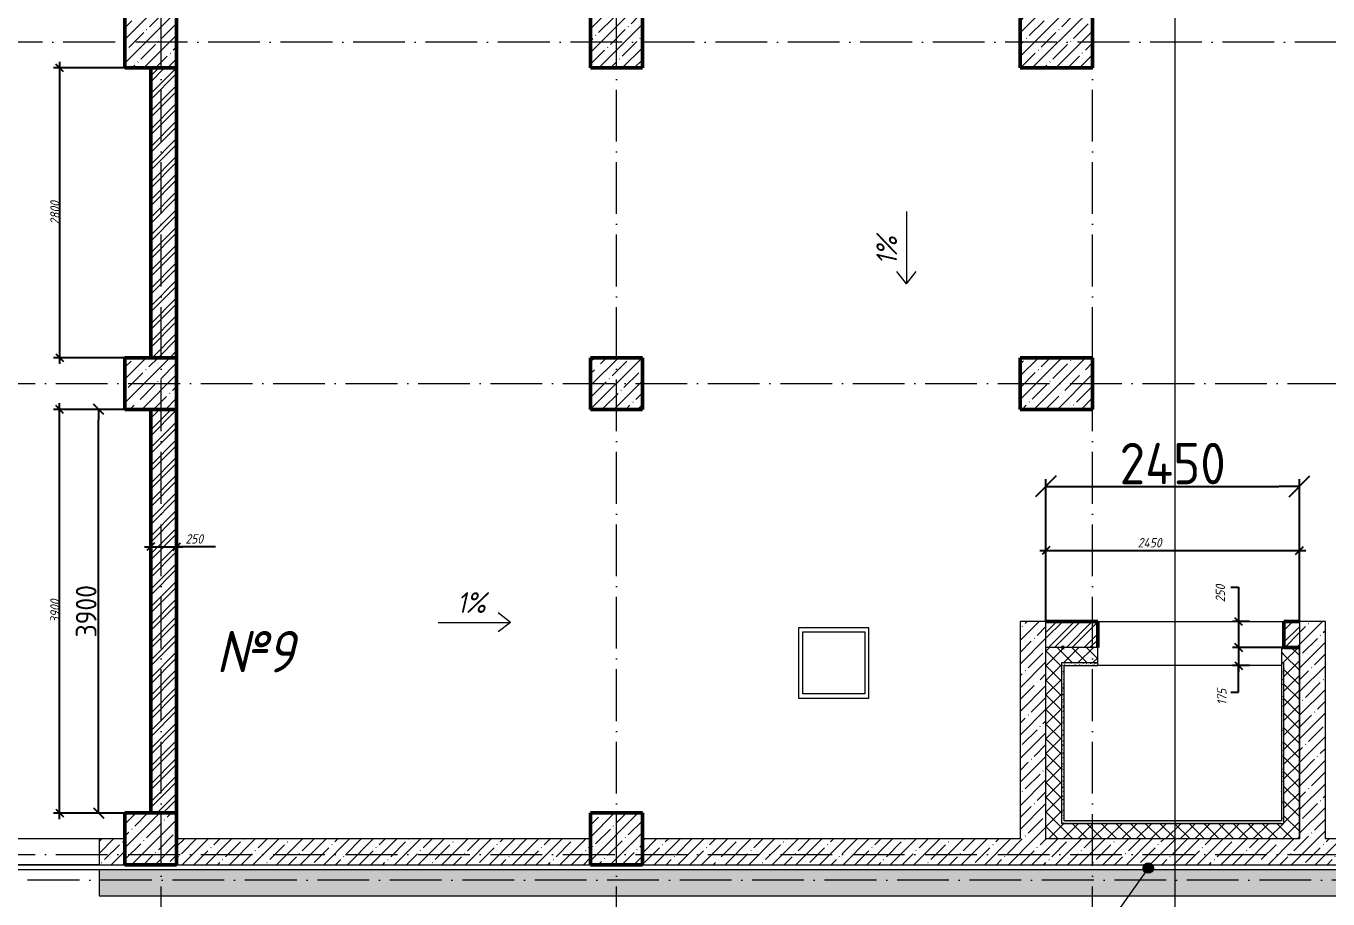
# Model space of a CAD drawing. Header units: millimetres. Extents: x -606178 to 312196, y -19338 to 632709.
# Drawn here: x -595922 to -583342, y 460994 to 469430 of the extents above; entities that cross this region are included whole.
import ezdxf

# ---------------------------------------------------------------- set-up
doc = ezdxf.new("R2010")
doc.units = ezdxf.units.MM
doc.linetypes.add('50_200_ШТРИХ_1Т_ш5_п1_п1_', pattern=[700, 500, -100, 0, -100])
for name, color, linetype, lineweight in [('A-____-____-DIMS', 7, 'Continuous', 9), ('A-DOOR-____-OTLN', 7, 'Continuous', 9), ('A-FLOR-____-OTLN', 7, 'Continuous', 9), ('A-WALL-____-MCUT-1', 7, 'Continuous', 9), ('A-WALL-____-MCUT-2', 7, 'Continuous', 50), ('A-WALL-____-MCUT-3', 7, 'Continuous', 9), ('A-WALL-____-OTLN', 7, 'Continuous', 9), ('A-WALL-____-PATT-1', 7, 'Continuous', 9), ('A-WALL-FNSH-MCUT-1', 7, 'Continuous', 9), ('G-____-____-DIMS', 7, 'Continuous', 9), ('G-____-____-TEXT', 7, 'Continuous', 9), ('S-COLS-____-MCUT', 7, 'Continuous', 50), ('S-COLS-____-OTLN', 7, 'Continuous', 9), ('S-GRID-____-OTLN-1', 7, '50_200_ШТРИХ_1Т_ш5_п1_п1_', 9)]:
    doc.layers.add(name, color=color, linetype=linetype, lineweight=lineweight)
for name, color, linetype, lineweight, true_color in [('A-DOOR-____-OTLN-1', 7, 'Continuous', 9, 0xffffff), ('A-WALL-____-OTLN-1', 7, 'Continuous', 9, 0x800000), ('A-WALL-____-PATT-2', 7, 'Continuous', 9, 0x787878), ('A-WALL-____-PATT-3', 9, 'Continuous', 9, 0x808080), ('G-____-____-SYMB-1', 9, 'Continuous', 9, 0x808080)]:
    doc.layers.add(name, color=color, linetype=linetype, lineweight=lineweight, true_color=true_color)
doc.styles.add('ISOCPEUR_I', font='isocpeui.ttf', dxfattribs={"width": 0.9, "height": 2.5})
doc.styles.add('ISOCPEUR_I_5', font='isocpeui.ttf', dxfattribs={"width": 0.85, "height": 2.1})
doc.styles.add('ISOCPEUR_I_7', font='isocpeui.ttf', dxfattribs={"width": 0.9, "height": 90})
doc.styles.add('СПДС', font='isocpeur.ttf', dxfattribs={"width": 0.9})
doc.dimstyles.new('ISO-1_8_0_9К_СРЕДНИЙ_Кладочные', dxfattribs={"dimscale": 304.8, "dimtxt": 89.638306, "dimasz": 0.246063, "dimexe": 0.19685, "dimexo": 0, "dimgap": 0, "dimtad": 1, "dimdec": 3, "dimrnd": 0.001, "dimdsep": 46, "dimtxsty": 'ISOCPEUR_I_7', "dimblk1": 'OBLIQUE', "dimblk2": 'OBLIQUE', "dimsah": 1, "dimcen": 0.09, "dimdle": 0.19685, "dimazin": 0, "dimtfac": 1, "dimtdec": 4, "dimtix": 1, "dimtmove": 2, "dimatfit": 3, "dimfxl": 1, "dimtvp": 1, "dimtolj": 1, "dimtzin": 0, "dimarcsym": 2})
doc.dimstyles.new('ISO-1_8_0_9К_СРЕДНИЙ_Кладочные_1', dxfattribs={"dimscale": 304.8, "dimtxt": 89.638306, "dimasz": 0.246063, "dimexe": 0.19685, "dimexo": 0, "dimgap": 0, "dimtad": 1, "dimdec": 3, "dimrnd": 0.001, "dimdsep": 46, "dimtxsty": 'ISOCPEUR_I_7', "dimblk1": 'OBLIQUE', "dimblk2": 'OBLIQUE', "dimsah": 1, "dimcen": 0.09, "dimdle": 0.19685, "dimazin": 0, "dimtfac": 1, "dimtdec": 4, "dimtix": 1, "dimtmove": 0, "dimatfit": 3, "dimfxl": 1, "dimtvp": 1, "dimtolj": 1, "dimtzin": 0, "dimarcsym": 2})
doc.dimstyles.new('ISO-1_8_0_9К_СРЕДНИЙ_Кладочные_2', dxfattribs={"dimscale": 304.8, "dimtxt": 89.638306, "dimasz": 0.246063, "dimexe": 0.19685, "dimexo": 0, "dimgap": 0, "dimtad": 1, "dimdec": 3, "dimrnd": 0.001, "dimdsep": 46, "dimtxsty": 'ISOCPEUR_I_7', "dimblk1": 'OBLIQUE', "dimblk2": 'OBLIQUE', "dimsah": 1, "dimcen": 0.09, "dimdle": 0.19685, "dimazin": 0, "dimtfac": 1, "dimtdec": 4, "dimtix": 1, "dimtmove": 1, "dimatfit": 3, "dimfxl": 1, "dimtvp": 1, "dimtolj": 1, "dimtzin": 0, "dimarcsym": 2})
doc.dimstyles.new('Размера А3', dxfattribs={"dimtxt": 200, "dimasz": 100, "dimexe": 70, "dimexo": 100, "dimgap": 20, "dimtad": 1, "dimdec": 0, "dimrnd": 10, "dimzin": 0, "dimdsep": 46, "dimtxsty": 'СПДС', "dimblk": 'ARROWHEAD_6', "dimcen": 1, "dimclrd": 256, "dimclre": 256, "dimclrt": 256, "dimazin": 0, "dimtfac": 1, "dimtdec": 0, "dimtmove": 2, "dimatfit": 3, "dimfxl": 1, "dimtolj": 1, "dimtzin": 0, "dimarcsym": 0})
pattern_1 = [(45, (-600067.05, 451794.26), (-114.04925, 114.04925), []), (45, (-599953, 451794.26), (-114.04925, 114.04925), [201.612, -40.322, 3.353, -36.97])]
pattern_2 = [(45, (-600067.05, 451794.26), (-70.7107, 70.7107), []), (135, (-600067.05, 451794.26), (-70.7107, -70.7107), [])]
pattern_3 = [(45, (-600067.05, 451794.26), (-85.5366, 85.5366), []), (45, (-600010.02, 451794.26), (-85.5366, 85.5366), [])]
pattern_4 = [(0, (-600067.047, 451794.26), (81.28, 20.32), [3.353, -57.607, 3.353, -57.607, -325.12]), (0, (-600067.047, 451794.26), (81.28, 20.32), [-121.92, 3.353, -118.567, 3.353, -57.607, -142.24]), (0, (-600067.047, 451794.26), (81.28, 20.32), [-304.8, 3.353, -37.287, 3.353, -98.247]), (120, (-600036.567, 451804.42), (-58.237636, 60.230545), [3.353, -57.607, 3.353, -57.607, -325.12]), (120, (-600036.567, 451804.42), (-58.237636, 60.230545), [-121.92, 3.353, -118.567, 3.353, -57.607, -142.24]), (120, (-600036.567, 451804.42), (-58.237636, 60.230545), [-304.8, 3.353, -37.287, 3.353, -98.247]), (240, (-600026.407, 451845.06), (-23.042364, -80.550545), [3.353, -57.607, 3.353, -57.607, -325.12]), (240, (-600026.407, 451845.06), (-23.042364, -80.550545), [-121.92, 3.353, -118.567, 3.353, -57.607, -142.24]), (240, (-600026.407, 451845.06), (-23.042364, -80.550545), [-304.8, 3.353, -37.287, 3.353, -98.247])]

# ---------------------------------------------------------------- blocks, each defined once
blk = doc.blocks.new('BSC_Колонна _Прямоугольная - 500х500-V49-АР1_Кладочный план подвала в осях 1-64_А-ГГ')
at = {"layer": 'S-COLS-____-OTLN'}
h = blk.add_hatch(dxfattribs=at)
h.set_pattern_fill('FP_60', color=256, style=0, pattern_type=2)
h.set_pattern_definition([(45, (-5350, -9781.04), (-114.0493, 114.0493), []), (45, (-5235.95, -9781.04), (-114.0493, 114.0493), [201.613, -40.323, 3.353, -36.97])])
h.paths.add_polyline_path([(-250, -250), (250, -250), (250, 250), (-250, 250)], flags=0)
at = {"layer": 'S-COLS-____-MCUT'}
for p, q in [((250, 250), (-250, 250)), ((-250, 250), (-250, -250)), ((250, -250), (250, 250)), ((-250, -250), (250, -250))]:
    blk.add_line(p, q, dxfattribs=at)
blk = doc.blocks.new('BSC_Колонна _Прямоугольная - 500х500-V53-АР1_Кладочный план подвала в осях 1-64_А-ГГ')
at = {"layer": 'S-COLS-____-OTLN'}
h = blk.add_hatch(dxfattribs=at)
h.set_pattern_fill('FP_64', color=256, style=0, pattern_type=2)
h.set_pattern_definition([(45, (-5350, -17481.04), (-114.0493, 114.0493), []), (45, (-5235.95, -17481.04), (-114.0493, 114.0493), [201.613, -40.323, 3.353, -36.97])])
h.paths.add_polyline_path([(-250, -250), (250, -250), (250, 250), (-250, 250)], flags=0)
at = {"layer": 'S-COLS-____-MCUT'}
for p, q in [((250, 250), (-250, 250)), ((-250, 250), (-250, -250)), ((250, -250), (250, 250)), ((-250, -250), (250, -250))]:
    blk.add_line(p, q, dxfattribs=at)
blk = doc.blocks.new('BSC_Колонна _Прямоугольная - 500х500-V111-АР1_Кладочный план подвала в осях 1-64_А-ГГ')
at = {"layer": 'S-COLS-____-OTLN'}
h = blk.add_hatch(dxfattribs=at)
h.set_pattern_fill('FP_123', color=256, style=0, pattern_type=2)
h.set_pattern_definition([(45, (-9850, -9781.04), (-114.0493, 114.0493), []), (45, (-9735.95, -9781.04), (-114.0493, 114.0493), [201.613, -40.323, 3.353, -36.97])])
h.paths.add_polyline_path([(-250, -250), (250, -250), (250, 250), (-250, 250)], flags=0)
at = {"layer": 'S-COLS-____-MCUT'}
for p, q in [((250, 250), (-250, 250)), ((-250, 250), (-250, -250)), ((250, -250), (250, 250)), ((-250, -250), (250, -250))]:
    blk.add_line(p, q, dxfattribs=at)
blk = doc.blocks.new('BSC_Колонна _Прямоугольная - 500х500-V114-АР1_Кладочный план подвала в осях 1-64_А-ГГ')
at = {"layer": 'S-COLS-____-OTLN'}
h = blk.add_hatch(dxfattribs=at)
h.set_pattern_fill('FP_129', color=256, style=0, pattern_type=2)
h.set_pattern_definition([(45, (-9850, -17481.04), (-114.0493, 114.0493), []), (45, (-9735.95, -17481.04), (-114.0493, 114.0493), [201.613, -40.323, 3.353, -36.97])])
h.paths.add_polyline_path([(-250, -250), (250, -250), (250, 250), (-250, 250)], flags=0)
at = {"layer": 'S-COLS-____-MCUT'}
for p, q in [((250, 250), (-250, 250)), ((-250, 250), (-250, -250)), ((250, -250), (250, 250)), ((-250, -250), (250, -250))]:
    blk.add_line(p, q, dxfattribs=at)
blk = doc.blocks.new('BSC_Колонна _Прямоугольная - 500х700-V119-АР1_Кладочный план подвала в осях 1-64_А-ГГ')
at = {"layer": 'S-COLS-____-OTLN'}
h = blk.add_hatch(dxfattribs=at)
h.set_pattern_fill('FP_134', color=256, style=0, pattern_type=2)
h.set_pattern_definition([(315, (-17481.04, 14100), (114.0493, 114.0493), []), (315, (-17481.04, 13985.95), (114.0493, 114.0493), [201.612, -40.322, 3.353, -36.97])])
h.paths.add_polyline_path([(-250, 350), (-250, -350), (250, -350), (250, 350)], flags=0)
at = {"layer": 'S-COLS-____-MCUT'}
for p, q in [((250, 350), (-250, 350)), ((-250, 350), (-250, -350)), ((250, -350), (250, 350)), ((-250, -350), (250, -350))]:
    blk.add_line(p, q, dxfattribs=at)
blk = doc.blocks.new('BSC_Колонна _Прямоугольная - 500х700-V143-АР1_Кладочный план подвала в осях 1-64_А-ГГ')
at = {"layer": 'S-COLS-____-OTLN'}
h = blk.add_hatch(dxfattribs=at)
h.set_pattern_fill('FP_159', color=256, style=0, pattern_type=2)
h.set_pattern_definition([(315, (-14181.04, 14100), (114.0493, 114.0493), []), (315, (-14181.04, 13985.95), (114.0493, 114.0493), [201.612, -40.322, 3.353, -36.97])])
h.paths.add_polyline_path([(-250, 350), (-250, -350), (250, -350), (250, 350)], flags=0)
at = {"layer": 'S-COLS-____-MCUT'}
for p, q in [((250, 350), (-250, 350)), ((-250, 350), (-250, -350)), ((250, -350), (250, 350)), ((-250, -350), (250, -350))]:
    blk.add_line(p, q, dxfattribs=at)
blk = doc.blocks.new('Проем_Дверь_Прямоугольный - 1500х2200h_проемы без заполнения-26839827-АР1_Кладочный план подвала в осях 1-64_А-ГГ')
at = {"layer": 'A-DOOR-____-OTLN-1'}
for p, q in [((750, 125), (-750, 125)), ((750, -125), (-750, -125))]:
    blk.add_line(p, q, dxfattribs=at)
blk = doc.blocks.new('_Oblique')
at = {"color": 0, "linetype": 'ByBlock', "lineweight": -2}
blk.add_line((-0.5, -0.5), (0.5, 0.5), dxfattribs=at)
blk = doc.blocks.new('*D4073')
at = {"layer": 'A-____-____-DIMS', "color": 0, "lineweight": -2, "transparency": 16777216}
for p, q in [((-594717, 469025), (-595658, 469025)), ((-595598, 469085), (-595598, 466165)), ((-594717, 466225), (-595658, 466225))]:
    blk.add_line(p, q, dxfattribs=at)
at = {"layer": 'Defpoints', "color": 0, "transparency": 16777216}
for p in [(-594717, 469025), (-595598, 466225), (-594717, 466225)]:
    blk.add_point(p, dxfattribs=at)
at = {"layer": 'A-____-____-DIMS', "color": 0, "lineweight": -2, "transparency": 16777216, "xscale": 75, "yscale": 75, "zscale": 75}
for p, rotation in [((-595598, 469025), 90), ((-595598, 466225), 270)]:
    blk.add_blockref('_Oblique', p, dxfattribs=dict(at, rotation=rotation))
at = {"layer": 'A-____-____-DIMS', "color": 0, "transparency": 16777216, "insert": (-595643, 467625), "char_height": 90, "width": 546.1, "attachment_point": 5, "rotation": 90, "style": 'ISOCPEUR_I_7'}
blk.add_mtext('\\A1;2800', dxfattribs=at)
blk = doc.blocks.new('*D4074')
at = {"layer": 'A-____-____-DIMS', "color": 0, "lineweight": -2, "transparency": 16777216}
for p, q in [((-594967, 465725), (-595658, 465725)), ((-595598, 461765), (-595598, 465785)), ((-594717, 461825), (-595658, 461825))]:
    blk.add_line(p, q, dxfattribs=at)
at = {"layer": 'Defpoints', "color": 0, "transparency": 16777216}
for p in [(-595598, 465725), (-594967, 465725), (-594717, 461825)]:
    blk.add_point(p, dxfattribs=at)
at = {"layer": 'A-____-____-DIMS', "color": 0, "lineweight": -2, "transparency": 16777216, "xscale": 75, "yscale": 75, "zscale": 75}
for p, rotation in [((-595598, 465725), 90), ((-595598, 461825), 270)]:
    blk.add_blockref('_Oblique', p, dxfattribs=dict(at, rotation=rotation))
at = {"layer": 'A-____-____-DIMS', "color": 0, "transparency": 16777216, "insert": (-595643, 463775), "char_height": 90, "width": 546.1, "attachment_point": 5, "rotation": 90, "style": 'ISOCPEUR_I_7'}
blk.add_mtext('\\A1;3900', dxfattribs=at)
blk = doc.blocks.new('*D4081')
at = {"layer": 'A-____-____-DIMS', "color": 0, "lineweight": -2, "transparency": 16777216}
for p, q in [((-586127, 464362), (-583557, 464362)), ((-586067, 463675), (-586067, 464422)), ((-583617, 463675), (-583617, 464422))]:
    blk.add_line(p, q, dxfattribs=at)
at = {"layer": 'Defpoints', "color": 0, "transparency": 16777216}
for p in [(-583617, 464362), (-586067, 463675), (-583617, 463675)]:
    blk.add_point(p, dxfattribs=at)
at = {"layer": 'A-____-____-DIMS', "color": 0, "lineweight": -2, "transparency": 16777216, "xscale": 75, "yscale": 75, "zscale": 75, "rotation": 180}
blk.add_blockref('_Oblique', (-586067, 464362), dxfattribs=at)
at = {"layer": 'A-____-____-DIMS', "color": 0, "lineweight": -2, "transparency": 16777216, "xscale": 75, "yscale": 75, "zscale": 75}
blk.add_blockref('_Oblique', (-583617, 464362), dxfattribs=at)
at = {"layer": 'A-____-____-DIMS', "color": 0, "transparency": 16777216, "insert": (-585180, 464482), "char_height": 90, "width": 562.65, "attachment_point": 1, "line_spacing_factor": 1.149209, "style": 'ISOCPEUR_I_7'}
blk.add_mtext('\\A1;2450', dxfattribs=at)
blk = doc.blocks.new('*D4082')
at = {"layer": 'A-____-____-DIMS', "color": 0, "lineweight": -2, "transparency": 16777216}
for p, q in [((-584281, 464007), (-584206, 464007)), ((-584206, 464007), (-584206, 463675)), ((-584206, 463735), (-584206, 463365)), ((-584100, 463675), (-584266, 463675)), ((-583746, 463425), (-584266, 463425))]:
    blk.add_line(p, q, dxfattribs=at)
at = {"layer": 'Defpoints', "color": 0, "transparency": 16777216}
for p in [(-584100, 463675), (-584206, 463425), (-583746, 463425)]:
    blk.add_point(p, dxfattribs=at)
at = {"layer": 'A-____-____-DIMS', "color": 0, "lineweight": -2, "transparency": 16777216, "xscale": 75, "yscale": 75, "zscale": 75}
for p, rotation in [((-584206, 463675), 90), ((-584206, 463425), 270)]:
    blk.add_blockref('_Oblique', p, dxfattribs=dict(at, rotation=rotation))
at = {"layer": 'A-____-____-DIMS', "color": 0, "transparency": 16777216, "insert": (-584427, 463862), "char_height": 90, "width": 409.58, "attachment_point": 1, "rotation": 90, "line_spacing_factor": 1.149209, "style": 'ISOCPEUR_I_7'}
blk.add_mtext('\\A1;250', dxfattribs=at)
blk = doc.blocks.new('*D4083')
at = {"layer": 'A-____-____-DIMS', "color": 0, "lineweight": -2, "transparency": 16777216}
for p, q in [((-584206, 463485), (-584206, 463190)), ((-583746, 463425), (-584266, 463425)), ((-584100, 463250), (-584266, 463250)), ((-584206, 462993), (-584206, 463250)), ((-584281, 462993), (-584206, 462993))]:
    blk.add_line(p, q, dxfattribs=at)
at = {"layer": 'Defpoints', "color": 0, "transparency": 16777216}
for p in [(-583746, 463425), (-584206, 463250), (-584100, 463250)]:
    blk.add_point(p, dxfattribs=at)
at = {"layer": 'A-____-____-DIMS', "color": 0, "lineweight": -2, "transparency": 16777216, "xscale": 75, "yscale": 75, "zscale": 75}
for p, rotation in [((-584206, 463425), 90), ((-584206, 463250), 270)]:
    blk.add_blockref('_Oblique', p, dxfattribs=dict(at, rotation=rotation))
at = {"layer": 'A-____-____-DIMS', "color": 0, "transparency": 16777216, "insert": (-584412, 462869), "char_height": 90, "width": 368.21, "attachment_point": 1, "rotation": 90, "line_spacing_factor": 1.149209, "style": 'ISOCPEUR_I_7'}
blk.add_mtext('\\A1;175', dxfattribs=at)
blk = doc.blocks.new('*D4134')
at = {"layer": 'A-____-____-DIMS', "color": 0, "lineweight": -2, "transparency": 16777216}
for p, q in [((-594717, 464505), (-594717, 464339)), ((-594467, 464505), (-594467, 464339)), ((-594777, 464399), (-594407, 464399)), ((-594090, 464399), (-594467, 464399))]:
    blk.add_line(p, q, dxfattribs=at)
at = {"layer": 'Defpoints', "color": 0, "transparency": 16777216}
for p in [(-594717, 464505), (-594467, 464505), (-594467, 464399)]:
    blk.add_point(p, dxfattribs=at)
at = {"layer": 'A-____-____-DIMS', "color": 0, "lineweight": -2, "transparency": 16777216, "xscale": 75, "yscale": 75, "zscale": 75, "rotation": 180}
blk.add_blockref('_Oblique', (-594717, 464399), dxfattribs=at)
at = {"layer": 'A-____-____-DIMS', "color": 0, "lineweight": -2, "transparency": 16777216, "xscale": 75, "yscale": 75, "zscale": 75}
blk.add_blockref('_Oblique', (-594467, 464399), dxfattribs=at)
at = {"layer": 'A-____-____-DIMS', "color": 0, "transparency": 16777216, "insert": (-594381, 464519), "char_height": 90, "width": 409.58, "attachment_point": 1, "line_spacing_factor": 1.149209, "style": 'ISOCPEUR_I_7'}
blk.add_mtext('\\A1;250', dxfattribs=at)
blk = doc.blocks.new('ARROWHEAD_6')
at = {"color": 0, "linetype": 'Continuous'}
for p, q in [((0, 0), (-1, 0)), ((-0.5, -0.5), (0.5, 0.5))]:
    blk.add_line(p, q, dxfattribs=at)
blk = doc.blocks.new('*D4041')
at = {"lineweight": -2, "transparency": 16777216}
for p, q in [((-586067, 463775), (-586067, 465052)), ((-585867, 464982), (-583817, 464982)), ((-583617, 463775), (-583617, 465052))]:
    blk.add_line(p, q, dxfattribs=at)
at = {"layer": 'Defpoints', "color": 0, "transparency": 16777216}
for p in [(-583617, 464982), (-586067, 463675), (-583617, 463675)]:
    blk.add_point(p, dxfattribs=at)
at = {"lineweight": -2, "transparency": 16777216, "xscale": 200, "yscale": 200, "zscale": 200, "rotation": 180}
blk.add_blockref('ARROWHEAD_6', (-586067, 464982), dxfattribs=at)
at = {"lineweight": -2, "transparency": 16777216, "xscale": 200, "yscale": 200, "zscale": 200}
blk.add_blockref('ARROWHEAD_6', (-583617, 464982), dxfattribs=at)
at = {"lineweight": 25, "transparency": 16777216, "insert": (-584842, 465202), "char_height": 400, "attachment_point": 5, "style": 'СПДС'}
blk.add_mtext('\\A1;2450', dxfattribs=at)
blk = doc.blocks.new('*D4570')
at = {"lineweight": -2, "transparency": 16777216}
for p, q in [((-594817, 465725), (-595291, 465725)), ((-595221, 461925), (-595221, 465625)), ((-594817, 461825), (-595291, 461825))]:
    blk.add_line(p, q, dxfattribs=at)
at = {"layer": 'Defpoints', "color": 0, "transparency": 16777216}
for p in [(-595221, 465725), (-594717, 465725), (-594717, 461825)]:
    blk.add_point(p, dxfattribs=at)
at = {"lineweight": -2, "transparency": 16777216, "xscale": 100, "yscale": 100, "zscale": 100}
for p, rotation in [((-595221, 465725), 90), ((-595221, 461825), 270)]:
    blk.add_blockref('ARROWHEAD_6', p, dxfattribs=dict(at, rotation=rotation))
at = {"transparency": 16777216, "insert": (-595341, 463775), "char_height": 200, "attachment_point": 5, "rotation": 90, "style": 'СПДС'}
blk.add_mtext('\\A1;3900', dxfattribs=at)

msp = doc.modelspace()

# ---------------------------------------------------------------- hatches: boundary and pattern name
at = {"layer": 'A-WALL-____-PATT-1'}
h = msp.add_hatch(dxfattribs=at)
h.set_pattern_fill('FP_1', color=256, style=0, pattern_type=2)
h.set_pattern_definition(pattern_1)
h.paths.add_polyline_path([(-586317.047, 461575.3011), (-586067.047, 461575.3011), (-586067.047, 463675.3011), (-586317.047, 463675.3011), (-586317.047, 462849.0305)], flags=0)
h = msp.add_hatch(dxfattribs=at)
h.set_pattern_fill('FP_1', color=256, style=0, pattern_type=2)
h.set_pattern_definition(pattern_1)
h.paths.add_polyline_path([(-583367.047, 461575.3011), (-583367.047, 463675.3011), (-583617.047, 463675.3011), (-583617.047, 461575.3011)], flags=0)
h = msp.add_hatch(dxfattribs=at)
h.set_pattern_fill('FP_3', color=256, style=0, pattern_type=2)
h.set_pattern_definition(pattern_2)
h.paths.add_polyline_path([(-585942.389, 461575.3011), (-585917.047, 461575.3011), (-585917.047, 463425.3011), (-586067.047, 463425.3011), (-586067.047, 461575.3011)], flags=0)
h = msp.add_hatch(dxfattribs=at)
h.set_pattern_fill('FP_3', color=256, style=0, pattern_type=2)
h.set_pattern_definition(pattern_2)
h.paths.add_polyline_path([(-583792.047, 463275.3011), (-583767.047, 463275.3011), (-583767.047, 463425.3011), (-583792.047, 463425.3011)], flags=0)
h.paths.add_polyline_path([(-585892.047, 463275.3011), (-585567.047, 463275.3011), (-585567.047, 463425.3011), (-585917.047, 463425.3011), (-585917.047, 463275.3011)], flags=0)
h = msp.add_hatch(dxfattribs=at)
h.set_pattern_fill('FP_3', color=256, style=0, pattern_type=2)
h.set_pattern_definition(pattern_2)
h.paths.add_polyline_path([(-583767.047, 461575.3011), (-583617.047, 461575.3011), (-583617.047, 463425.3011), (-583767.047, 463425.3011), (-583767.047, 461725.3011)], flags=0)
h = msp.add_hatch(dxfattribs=at)
h.set_pattern_fill('FP_3', color=256, style=0, pattern_type=2)
h.set_pattern_definition(pattern_2)
h.paths.add_polyline_path([(-583792.047, 461575.3011), (-583767.047, 461575.3011), (-583767.047, 461725.3011), (-585917.047, 461725.3011), (-585917.047, 461575.3011), (-585892.047, 461575.3011)], flags=0)
h = msp.add_hatch(dxfattribs=at)
h.set_pattern_fill('FP_1', color=256, style=0, pattern_type=2)
h.set_pattern_definition(pattern_1)
h.paths.add_polyline_path([(-594967.047, 461325.3011), (-594967.047, 461575.3011), (-595216.9048, 461575.3011), (-595216.9048, 461325.3011)], flags=0)
h.paths.add_polyline_path([(-596716.9048, 461325.3011), (-596716.9048, 461575.3011), (-599617.047, 461575.3011), (-599617.047, 461325.3011)], flags=0)
h.paths.add_polyline_path([(-601117.047, 461325.3011), (-601117.047, 461575.3011), (-602017.047, 461575.3011), (-602017.047, 461325.3011)], flags=0)
h = msp.add_hatch(dxfattribs=at)
h.set_pattern_fill('FP_1', color=256, style=0, pattern_type=2)
h.set_pattern_definition(pattern_1)
h.paths.add_polyline_path([(-590467.047, 461325.3011), (-590467.047, 461575.3011), (-594467.047, 461575.3011), (-594467.047, 461325.3011), (-593012.4019, 461325.3011)], flags=0)
h = msp.add_hatch(dxfattribs=at)
h.set_pattern_fill('FP_1', color=256, style=0, pattern_type=2)
h.set_pattern_definition(pattern_1)
h.paths.add_polyline_path([(-577417.047, 461325.3011), (-577217.047, 461325.3011), (-577217.047, 461575.3011), (-589967.047, 461575.3011), (-589967.047, 461325.3011), (-578872.3761, 461325.3011)], flags=0)
h = msp.add_hatch(dxfattribs=at)
h.set_pattern_fill('FP_1', color=256, style=0, pattern_type=2)
h.set_pattern_definition(pattern_1)
h.paths.add_polyline_path([(-575337.3696, 461025.3011), (-574267.047, 461025.3011), (-574267.047, 461275.3011), (-595216.9048, 461275.3011), (-595216.9048, 461025.3011), (-577104.8728, 461025.3011)], flags=0)
h.paths.add_polyline_path([(-596716.9048, 461025.3011), (-596717.9048, 461275.3011), (-599617.047, 461275.3011), (-599617.047, 461025.3011), (-596717.9048, 461025.3011)], flags=0)
h.paths.add_polyline_path([(-601117.047, 461025.3011), (-601117.047, 461275.3011), (-602017.047, 461275.3011), (-602017.047, 461025.3011)], flags=0)
at = {"layer": 'A-WALL-____-PATT-2'}
h = msp.add_hatch(dxfattribs=at)
h.set_pattern_fill('FP_5', color=256, style=0, pattern_type=2)
h.set_pattern_definition(pattern_3)
h.paths.add_polyline_path([(-594467.047, 466225.3011), (-594467.047, 469025.3011), (-594717.047, 469025.3011), (-594717.047, 466225.3011)], flags=0)
h = msp.add_hatch(dxfattribs=at)
h.set_pattern_fill('FP_5', color=256, style=0, pattern_type=2)
h.set_pattern_definition(pattern_3)
h.paths.add_polyline_path([(-594467.047, 461825.3011), (-594467.047, 465725.3011), (-594717.047, 465725.3011), (-594717.047, 461825.3011)], flags=0)
h = msp.add_hatch(dxfattribs=at)
h.set_pattern_fill('FP_5', color=256, style=0, pattern_type=2)
h.set_pattern_definition(pattern_3)
h.paths.add_polyline_path([(-585567.047, 463425.3011), (-585567.047, 463675.3011), (-586067.047, 463675.3011), (-586067.047, 463425.3011), (-585892.047, 463425.3011)], flags=0)
h.paths.add_polyline_path([(-583617.047, 463425.3011), (-583617.047, 463675.3011), (-583767.047, 463675.3011), (-583767.047, 463425.3011)], flags=0)
at = {"layer": 'A-WALL-____-PATT-3'}
h = msp.add_hatch(dxfattribs=at)
h.set_pattern_fill('FP_167', color=256, style=0, pattern_type=2)
h.set_pattern_definition(pattern_4)
h.paths.add_polyline_path([(-585917.047, 461725.3011), (-585892.047, 461725.3011), (-585892.047, 463275.3011), (-585917.047, 463275.3011), (-585917.047, 462849.0305)], flags=0)
h = msp.add_hatch(dxfattribs=at)
h.set_pattern_fill('FP_167', color=256, style=0, pattern_type=2)
h.set_pattern_definition(pattern_4)
h.paths.add_polyline_path([(-585567.047, 463250.3011), (-585567.047, 463275.3011), (-585892.047, 463275.3011), (-585892.047, 463250.3011)], flags=0)
h = msp.add_hatch(dxfattribs=at)
h.set_pattern_fill('FP_167', color=256, style=0, pattern_type=2)
h.set_pattern_definition(pattern_4)
h.paths.add_polyline_path([(-583767.047, 461725.3011), (-583767.047, 463275.3011), (-583792.047, 463275.3011), (-583792.047, 461725.3011)], flags=0)
h = msp.add_hatch(dxfattribs=at)
h.set_pattern_fill('FP_167', color=256, style=0, pattern_type=2)
h.set_pattern_definition(pattern_4)
h.paths.add_polyline_path([(-583792.047, 461725.3011), (-583792.047, 461750.3011), (-585892.047, 461750.3011), (-585892.047, 461725.3011)], flags=0)
at = {"layer": 'G-____-____-TEXT'}
h = msp.add_hatch(color=256, dxfattribs=at)
edge = h.paths.add_edge_path(flags=0)
edge.add_arc((-585078.0827, 461293.4602), 50, 0, 360)
at = {"layer": 'S-COLS-____-OTLN'}
h = msp.add_hatch(dxfattribs=at)
h.set_pattern_fill('FP_1', color=256, style=0, pattern_type=2)
h.set_pattern_definition(pattern_1)
h.paths.add_polyline_path([(-594467.047, 465725.3011), (-594467.047, 466225.3011), (-594967.047, 466225.3011), (-594967.047, 465725.3011)], flags=0)
h = msp.add_hatch(dxfattribs=at)
h.set_pattern_fill('FP_1', color=256, style=0, pattern_type=2)
h.set_pattern_definition(pattern_1)
h.paths.add_polyline_path([(-589967.047, 465725.3011), (-589967.047, 466225.3011), (-590467.047, 466225.3011), (-590467.047, 465725.3011)], flags=0)

# ---------------------------------------------------------------- linework, layer by layer
at = {"layer": 'A-FLOR-____-OTLN'}
for p, q in [((-587777.047, 463615.3011), (-588457.047, 463615.3011)), ((-588457.047, 463615.3011), (-588457.047, 462935.3011)), ((-588417.047, 462975.3011), (-588417.047, 463575.3011)), ((-588417.047, 463575.3011), (-587817.047, 463575.3011)), ((-587817.047, 463575.3011), (-587817.047, 462975.3011)), ((-587777.047, 462935.3011), (-587777.047, 463615.3011)), ((-587817.047, 462975.3011), (-588417.047, 462975.3011)), ((-588457.047, 462935.3011), (-587777.047, 462935.3011)), ((-596716.9048, 461325.3011), (-595216.9048, 461325.3011)), ((-595216.9048, 461275.3011), (-596716.9048, 461275.3011))]:
    msp.add_line(p, q, dxfattribs=at)
at = {"layer": 'A-WALL-____-MCUT-1'}
for p, q in [((-586317.047, 463675.3011), (-586317.047, 461575.3011)), ((-586067.047, 463675.3011), (-586317.047, 463675.3011)), ((-586067.047, 461575.3011), (-586067.047, 463675.3011)), ((-583617.047, 463675.3011), (-583617.047, 461575.3011)), ((-583367.047, 463675.3011), (-583617.047, 463675.3011)), ((-583367.047, 461575.3011), (-583367.047, 463675.3011)), ((-585917.047, 463425.3011), (-586067.047, 463425.3011)), ((-585567.047, 463425.3011), (-585892.047, 463425.3011)), ((-594967.047, 461575.3011), (-595216.9048, 461575.3011)), ((-595216.9048, 461575.3011), (-595216.9048, 461325.3011)), ((-590467.047, 461575.3011), (-594467.047, 461575.3011)), ((-586317.047, 461575.3011), (-589967.047, 461575.3011)), ((-583617.047, 461575.3011), (-586067.047, 461575.3011)), ((-577217.047, 461575.3011), (-583367.047, 461575.3011)), ((-595216.9048, 461325.3011), (-594967.047, 461325.3011)), ((-594467.047, 461325.3011), (-590467.047, 461325.3011)), ((-589967.047, 461325.3011), (-577217.047, 461325.3011)), ((-574267.047, 461275.3011), (-595216.9048, 461275.3011)), ((-595216.9048, 461275.3011), (-595216.9048, 461025.3011)), ((-595216.9048, 461025.3011), (-574267.047, 461025.3011))]:
    msp.add_line(p, q, dxfattribs=at)
at = {"layer": 'A-WALL-____-MCUT-2'}
for p, q in [((-594717.047, 469025.3011), (-594717.047, 466225.3011)), ((-594467.047, 466225.3011), (-594467.047, 469025.3011)), ((-594717.047, 466225.3011), (-594467.047, 466225.3011)), ((-594717.047, 465725.3011), (-594717.047, 461825.3011)), ((-594467.047, 465725.3011), (-594717.047, 465725.3011)), ((-594467.047, 461825.3011), (-594467.047, 465725.3011)), ((-585567.047, 463675.3011), (-586067.047, 463675.3011)), ((-585567.047, 463425.3011), (-585567.047, 463675.3011)), ((-583617.047, 463675.3011), (-583767.047, 463675.3011)), ((-583767.047, 463675.3011), (-583767.047, 463425.3011)), ((-585917.047, 463425.3011), (-585892.047, 463425.3011)), ((-583767.047, 463425.3011), (-583617.047, 463425.3011))]:
    msp.add_line(p, q, dxfattribs=at)
at = {"layer": 'A-WALL-____-MCUT-3'}
for p, q in [((-585567.047, 463275.3011), (-585567.047, 463425.3011)), ((-583767.047, 463425.3011), (-583767.047, 463425.3011)), ((-583617.047, 461575.3011), (-583617.047, 463425.3011)), ((-585917.047, 463275.3011), (-585917.047, 461725.3011)), ((-585567.047, 463275.3011), (-585917.047, 463275.3011)), ((-583792.047, 463275.3011), (-583767.047, 463275.3011)), ((-583767.047, 461725.3011), (-583767.047, 463275.3011)), ((-585917.047, 461725.3011), (-583767.047, 461725.3011))]:
    msp.add_line(p, q, dxfattribs=at)
at = {"layer": 'A-WALL-____-OTLN'}
msp.add_line((-583792.047, 463250.3011), (-585567.047, 463250.3011), dxfattribs=at)
at = {"layer": 'A-WALL-____-OTLN-1'}
msp.add_line((-585567.047, 463675.3011), (-583767.047, 463675.3011), dxfattribs=at)
at = {"layer": 'A-WALL-FNSH-MCUT-1'}
for p, q in [((-583792.047, 463425.3011), (-583792.047, 461750.3011)), ((-583767.047, 463425.3011), (-583792.047, 463425.3011)), ((-585892.047, 461750.3011), (-585892.047, 463250.3011)), ((-585892.047, 463250.3011), (-585567.047, 463250.3011)), ((-585567.047, 463250.3011), (-585567.047, 463275.3011)), ((-583792.047, 461750.3011), (-585892.047, 461750.3011))]:
    msp.add_line(p, q, dxfattribs=at)
at = {"layer": 'G-____-____-DIMS'}
for p, q in [((-587414.294, 467638.9919), (-587414.294, 466938.9919)), ((-587414.294, 466938.9919), (-587506.3732, 467058.9919)), ((-587414.294, 466938.9919), (-587322.2148, 467058.9919)), ((-591240.1141, 463667.2381), (-591360.1141, 463759.3173)), ((-591940.1141, 463667.2381), (-591240.1141, 463667.2381)), ((-591240.1141, 463667.2381), (-591360.1141, 463575.1588))]:
    msp.add_line(p, q, dxfattribs=at)
at = {"layer": 'G-____-____-SYMB-1'}
msp.add_line((-584820.7759, 501947.0911), (-584820.7759, 446871.7205), dxfattribs=at)
at = {"layer": 'G-____-____-TEXT'}
msp.add_line((-585078.0827, 461293.4602), (-586134.175, 459815.3283), dxfattribs=at)
msp.add_circle((-585078.0827, 461293.4602), 50, dxfattribs=at)
at = {"layer": 'S-COLS-____-MCUT'}
for p, q in [((-594467.047, 466225.3011), (-594967.047, 466225.3011)), ((-594967.047, 466225.3011), (-594967.047, 465725.3011)), ((-594467.047, 465725.3011), (-594467.047, 466225.3011)), ((-589967.047, 466225.3011), (-590467.047, 466225.3011)), ((-590467.047, 466225.3011), (-590467.047, 465725.3011)), ((-589967.047, 465725.3011), (-589967.047, 466225.3011)), ((-594967.047, 465725.3011), (-594467.047, 465725.3011)), ((-590467.047, 465725.3011), (-589967.047, 465725.3011))]:
    msp.add_line(p, q, dxfattribs=at)
at = {"layer": 'S-GRID-____-OTLN-1'}
for p, q in [((-594617.047, 447311.6528), (-594617.047, 501675.2188)), ((-590217.047, 447311.6528), (-590217.047, 501675.2188)), ((-585617.047, 447311.6528), (-585617.047, 501675.2188)), ((-573359.3078, 469275.3011), (-604735.8172, 469275.3011)), ((-604735.8172, 465975.3011), (-573359.3078, 465975.3011)), ((-604735.8172, 461425.3011), (-576196.4463, 461425.3011)), ((-495992.6403, 461175.3011), (-604529.5766, 461175.3011))]:
    msp.add_line(p, q, dxfattribs=at)

# ---------------------------------------------------------------- block references
at = {"layer": 'A-DOOR-____-OTLN'}
msp.add_blockref('Проем_Дверь_Прямоугольный - 1500х2200h_проемы без заполнения-26839827-АР1_Кладочный план подвала в осях 1-64_А-ГГ', (-595966.9048, 461450.3011), dxfattribs=at)
at = {"layer": 'S-COLS-____-OTLN'}
for name, p in [('BSC_Колонна _Прямоугольная - 500х500-V53-АР1_Кладочный план подвала в осях 1-64_А-ГГ', (-594717.047, 469275.3011)), ('BSC_Колонна _Прямоугольная - 500х500-V114-АР1_Кладочный план подвала в осях 1-64_А-ГГ', (-590217.047, 469275.3011)), ('BSC_Колонна _Прямоугольная - 500х500-V49-АР1_Кладочный план подвала в осях 1-64_А-ГГ', (-594717.047, 461575.3011)), ('BSC_Колонна _Прямоугольная - 500х500-V111-АР1_Кладочный план подвала в осях 1-64_А-ГГ', (-590217.047, 461575.3011))]:
    msp.add_blockref(name, p, dxfattribs=at)
at = {"layer": 'S-COLS-____-OTLN', "rotation": 89.9999999999999}
for name, p in [('BSC_Колонна _Прямоугольная - 500х700-V119-АР1_Кладочный план подвала в осях 1-64_А-ГГ', (-585967.047, 469275.3011)), ('BSC_Колонна _Прямоугольная - 500х700-V143-АР1_Кладочный план подвала в осях 1-64_А-ГГ', (-585967.047, 465975.3011))]:
    msp.add_blockref(name, p, dxfattribs=at)

# ---------------------------------------------------------------- texts
at = {"layer": 'G-____-____-DIMS', "insert": (-587705.5851, 467123.6645), "char_height": 200, "width": 396.78578, "attachment_point": 1, "rotation": 90, "line_spacing_factor": 1.149209, "style": 'ISOCPEUR_I_5'}
msp.add_mtext('1%', dxfattribs=at)
at = {"layer": 'G-____-____-DIMS', "insert": (-591755.4415, 463958.5292), "char_height": 200, "width": 396.78578, "attachment_point": 1, "line_spacing_factor": 1.149209, "style": 'ISOCPEUR_I_5'}
msp.add_mtext('1%', dxfattribs=at)
at = {"layer": 'G-____-____-TEXT', "insert": (-594085.284, 463584.3943), "char_height": 400, "width": 2763.416813, "attachment_point": 1, "style": 'ISOCPEUR_I'}
msp.add_mtext('№9', dxfattribs=at)

# ---------------------------------------------------------------- dimensions: what is measured, and where the dimension line sits
at = {"color": 18, "true_color": 0x000000}
dim = msp.add_linear_dim(base=(-595221.0016, 465725.3011), p1=(-594717.047, 461825.3011), p2=(-594717.047, 465725.3011), angle=90, dimstyle='Размера А3', dxfattribs=at)
dim.commit()
dim.dimension.update_dxf_attribs({"geometry": '*D4570', "text_midpoint": (-595341.0016, 463775.3011)})
at = {"lineweight": 25}
dim = msp.add_linear_dim(base=(-583617.047, 464982.2958), p1=(-586067.047, 463675.3011), p2=(-583617.047, 463675.3011), dimstyle='Размера А3', override={"dimtxt": 400, "dimasz": 200}, dxfattribs=at)
dim.commit()
dim.dimension.update_dxf_attribs({"geometry": '*D4041', "text_midpoint": (-584842.047, 465202.2958)})
at = {"layer": 'A-____-____-DIMS'}
for base, p1, p2, override, picture, middle in [((-595598.1128, 466225.3011), (-594717.047, 469025.3011), (-594717.047, 466225.3011), {"dimtxt": 400, "dimpost": '<>', "dimfxl": 2800}, '*D4073', (-595643.1128, 467625.3011)), ((-595598.1128, 465725.3011), (-594717.047, 461825.3011), (-594967.047, 465725.3011), {"dimtxt": 400, "dimpost": '<>', "dimfxl": 3908.004606}, '*D4074', (-595643.1128, 463775.3011))]:
    dim = msp.add_linear_dim(base=base, p1=p1, p2=p2, angle=90, dimstyle='ISO-1_8_0_9К_СРЕДНИЙ_Кладочные', override=override, dxfattribs=at)
    dim.commit()
    dim.dimension.update_dxf_attribs({"geometry": picture, "text_midpoint": middle})
for base, p1, p2, dimstyle, override, picture, middle in [((-594467.047, 464399.1579), (-594717.047, 464505.2239), (-594467.047, 464505.2239), 'ISO-1_8_0_9К_СРЕДНИЙ_Кладочные_2', {"dimtxt": 400, "dimpost": '<>', "dimfxl": 250}, '*D4134', (-594175.8534, 464514.3199)), ((-583617.047, 464362.3508), (-586067.047, 463675.3011), (-583617.047, 463675.3011), 'ISO-1_8_0_9К_СРЕДНИЙ_Кладочные_1', {"dimtxt": 400, "dimpost": '<>', "dimfxl": 2450}, '*D4081', (-584898.7135, 464362.3508))]:
    dim = msp.add_linear_dim(base=base, p1=p1, p2=p2, dimstyle=dimstyle, override=override, dxfattribs=at)
    dim.commit()
    dim.dimension.update_dxf_attribs({"geometry": picture, "text_midpoint": middle, "dimtype": 160})
for base, p1, p2, override, picture, middle in [((-584205.9911, 463425.3011), (-584099.925, 463675.3011), (-583745.6709, 463425.3011), {"dimtxt": 400, "dimpost": '<>', "dimfxl": 433.585055}, '*D4082', (-584321.1531, 464007.2157)), ((-584205.9911, 463250.3011), (-583745.6709, 463425.3011), (-584099.925, 463250.3011), {"dimtxt": 400, "dimpost": '<>', "dimfxl": 395.1215}, '*D4083', (-584321.1531, 462993.4731))]:
    dim = msp.add_linear_dim(base=base, p1=p1, p2=p2, angle=90, dimstyle='ISO-1_8_0_9К_СРЕДНИЙ_Кладочные_2', override=override, dxfattribs=at)
    dim.commit()
    dim.dimension.update_dxf_attribs({"geometry": picture, "text_midpoint": middle, "dimtype": 160, "text_rotation": 90})

doc.saveas('drawing.dxf')
